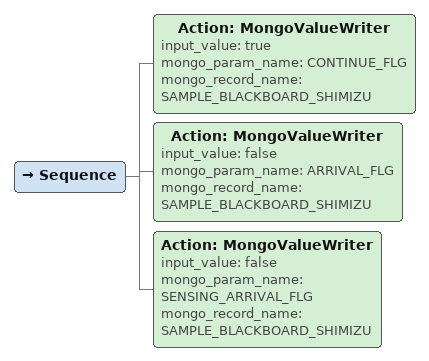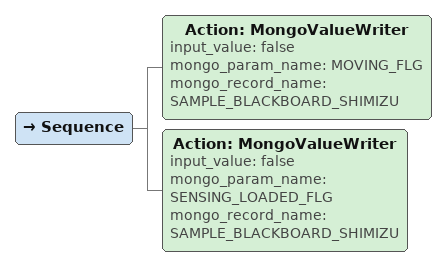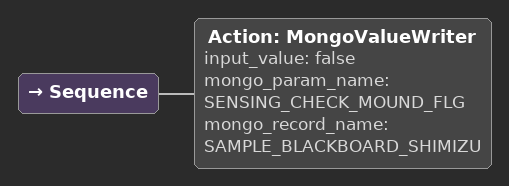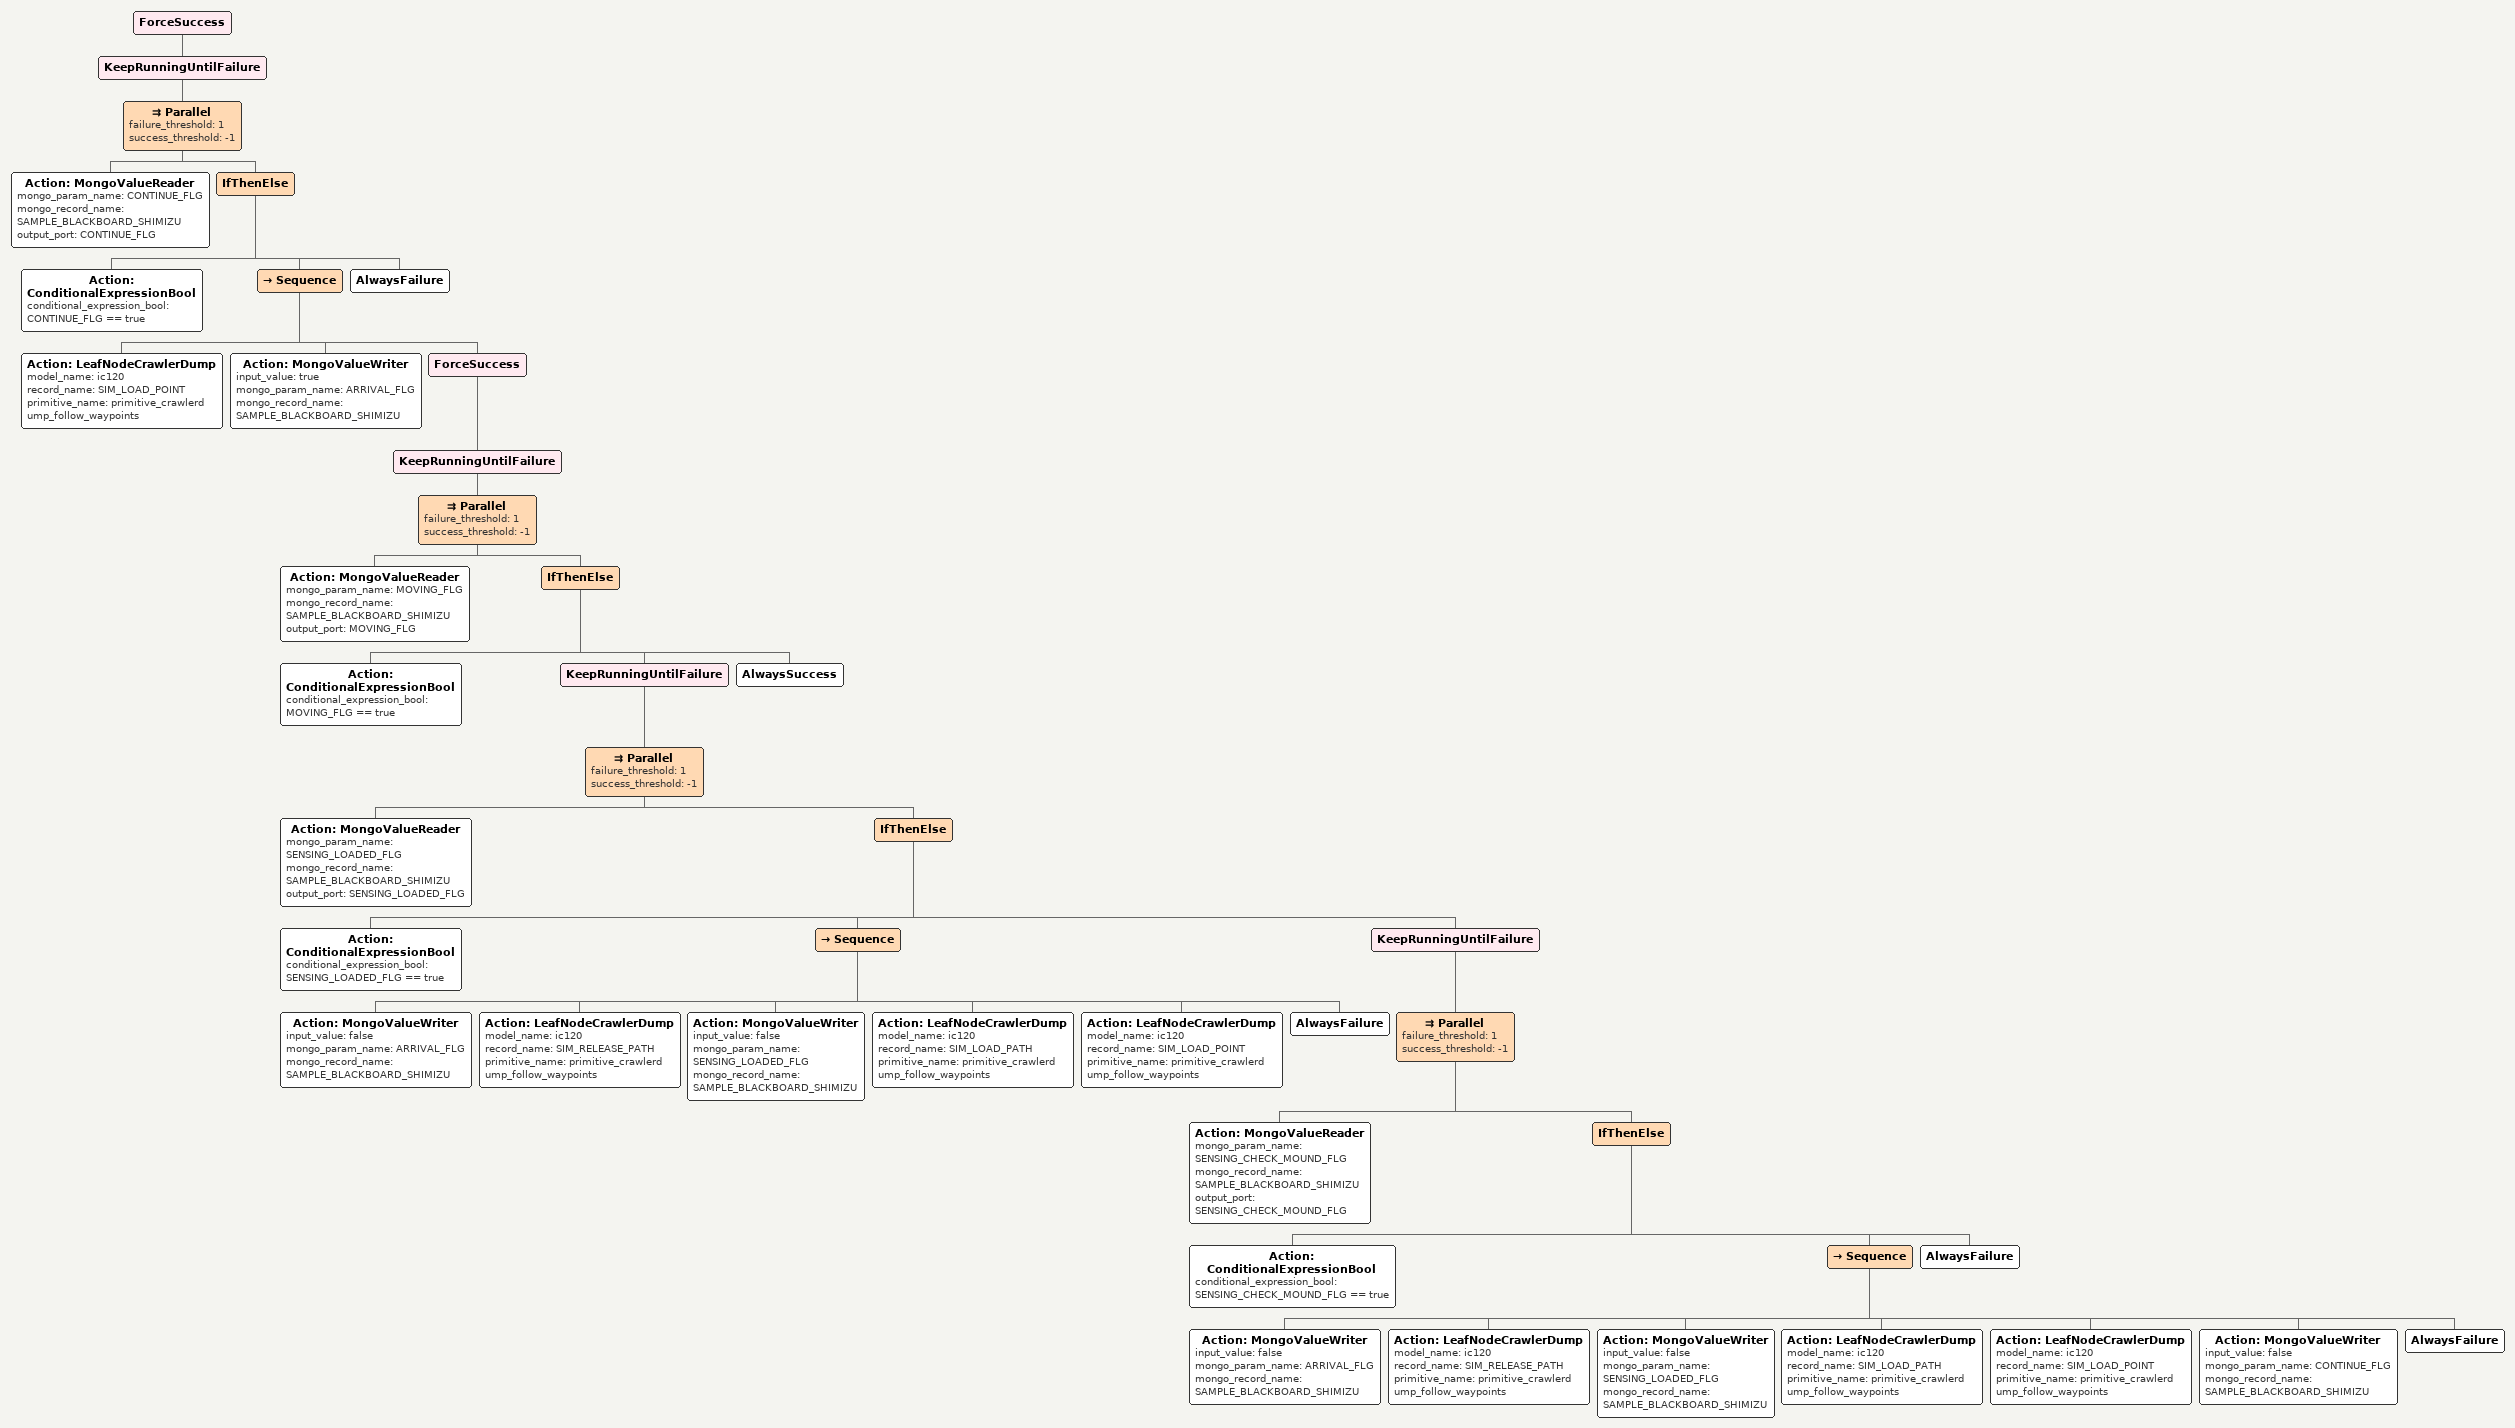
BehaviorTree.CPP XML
<Sequence>
    <Action ID="MongoValueWriter" input_value="true" mongo_param_name="CONTINUE_FLG" mongo_record_name="SAMPLE_BLACKBOARD_SHIMIZU"/>
    <Action ID="MongoValueWriter" input_value="false" mongo_param_name="ARRIVAL_FLG" mongo_record_name="SAMPLE_BLACKBOARD_SHIMIZU"/>
    <Action ID="MongoValueWriter" input_value="false" mongo_param_name="SENSING_ARRIVAL_FLG" mongo_record_name="SAMPLE_BLACKBOARD_SHIMIZU"/>
</Sequence>

<Sequence>
    <Action ID="MongoValueWriter" input_value="false" mongo_param_name="MOVING_FLG" mongo_record_name="SAMPLE_BLACKBOARD_SHIMIZU"/>
    <Action ID="MongoValueWriter" input_value="false" mongo_param_name="SENSING_LOADED_FLG" mongo_record_name="SAMPLE_BLACKBOARD_SHIMIZU"/>
</Sequence>

<Sequence>
    <Action ID="MongoValueWriter" input_value="false" mongo_param_name="SENSING_CHECK_MOUND_FLG" mongo_record_name="SAMPLE_BLACKBOARD_SHIMIZU"/>
</Sequence>

<ForceSuccess>
    <KeepRunningUntilFailure>
        <Parallel failure_threshold="1" success_threshold="-1">
            <Action ID="MongoValueReader" mongo_param_name="CONTINUE_FLG" mongo_record_name="SAMPLE_BLACKBOARD_SHIMIZU" output_port="CONTINUE_FLG"/>
            <IfThenElse>
                <Action ID="ConditionalExpressionBool" conditional_expression_bool="CONTINUE_FLG == true"/>
                <Sequence>
                    <Action model_name="ic120" ID="LeafNodeCrawlerDump" record_name="SIM_LOAD_POINT" primitive_name="primitive_crawlerdump_follow_waypoints"/>
                    <Action ID="MongoValueWriter" input_value="true" mongo_param_name="ARRIVAL_FLG" mongo_record_name="SAMPLE_BLACKBOARD_SHIMIZU"/>
                    <ForceSuccess>
                        <KeepRunningUntilFailure>
                            <Parallel failure_threshold="1" success_threshold="-1">
                                <Action ID="MongoValueReader" mongo_param_name="MOVING_FLG" mongo_record_name="SAMPLE_BLACKBOARD_SHIMIZU" output_port="MOVING_FLG"/>
                                <IfThenElse>
                                    <Action ID="ConditionalExpressionBool" conditional_expression_bool="MOVING_FLG == true"/>
                                    <KeepRunningUntilFailure>
                                        <Parallel failure_threshold="1" success_threshold="-1">
                                            <Action ID="MongoValueReader" mongo_param_name="SENSING_LOADED_FLG" mongo_record_name="SAMPLE_BLACKBOARD_SHIMIZU" output_port="SENSING_LOADED_FLG"/>
                                            <IfThenElse>
                                                <Action ID="ConditionalExpressionBool" conditional_expression_bool="SENSING_LOADED_FLG == true"/>
                                                <Sequence>
                                                    <Action ID="MongoValueWriter" input_value="false" mongo_param_name="ARRIVAL_FLG" mongo_record_name="SAMPLE_BLACKBOARD_SHIMIZU"/>
                                                    <Action model_name="ic120" ID="LeafNodeCrawlerDump" record_name="SIM_RELEASE_PATH" primitive_name="primitive_crawlerdump_follow_waypoints"/>
                                                    <Action ID="MongoValueWriter" input_value="false" mongo_param_name="SENSING_LOADED_FLG" mongo_record_name="SAMPLE_BLACKBOARD_SHIMIZU"/>
                                                    <Action model_name="ic120" ID="LeafNodeCrawlerDump" record_name="SIM_LOAD_PATH" primitive_name="primitive_crawlerdump_follow_waypoints"/>
                                                    <Action model_name="ic120" ID="LeafNodeCrawlerDump" record_name="SIM_LOAD_POINT" primitive_name="primitive_crawlerdump_follow_waypoints"/>
                                                    <AlwaysFailure/>
                                                </Sequence>
                                                <KeepRunningUntilFailure>
                                                    <Parallel failure_threshold="1" success_threshold="-1">
                                                        <Action ID="MongoValueReader" mongo_param_name="SENSING_CHECK_MOUND_FLG" mongo_record_name="SAMPLE_BLACKBOARD_SHIMIZU" output_port="SENSING_CHECK_MOUND_FLG"/>
                                                        <IfThenElse>
                                                            <Action ID="ConditionalExpressionBool" conditional_expression_bool="SENSING_CHECK_MOUND_FLG == true"/>
                                                            <Sequence>
                                                                <Action ID="MongoValueWriter" input_value="false" mongo_param_name="ARRIVAL_FLG" mongo_record_name="SAMPLE_BLACKBOARD_SHIMIZU"/>
                                                                <Action model_name="ic120" ID="LeafNodeCrawlerDump" record_name="SIM_RELEASE_PATH" primitive_name="primitive_crawlerdump_follow_waypoints"/>
                                                                <Action ID="MongoValueWriter" input_value="false" mongo_param_name="SENSING_LOADED_FLG" mongo_record_name="SAMPLE_BLACKBOARD_SHIMIZU"/>
                                                                <Action model_name="ic120" ID="LeafNodeCrawlerDump" record_name="SIM_LOAD_PATH" primitive_name="primitive_crawlerdump_follow_waypoints"/>
                                                                <Action model_name="ic120" ID="LeafNodeCrawlerDump" record_name="SIM_LOAD_POINT" primitive_name="primitive_crawlerdump_follow_waypoints"/>
                                                                <Action ID="MongoValueWriter" input_value="false" mongo_param_name="CONTINUE_FLG" mongo_record_name="SAMPLE_BLACKBOARD_SHIMIZU"/>
                                                                <AlwaysFailure/>
                                                            </Sequence>
                                                            <AlwaysFailure/>
                                                        </IfThenElse>
                                                    </Parallel>
                                                </KeepRunningUntilFailure>
                                            </IfThenElse>
                                        </Parallel>
                                    </KeepRunningUntilFailure>
                                    <AlwaysSuccess/>
                                </IfThenElse>
                            </Parallel>
                        </KeepRunningUntilFailure>
                    </ForceSuccess>
                </Sequence>
                <AlwaysFailure/>
            </IfThenElse>
        </Parallel>
    </KeepRunningUntilFailure>
</ForceSuccess>
